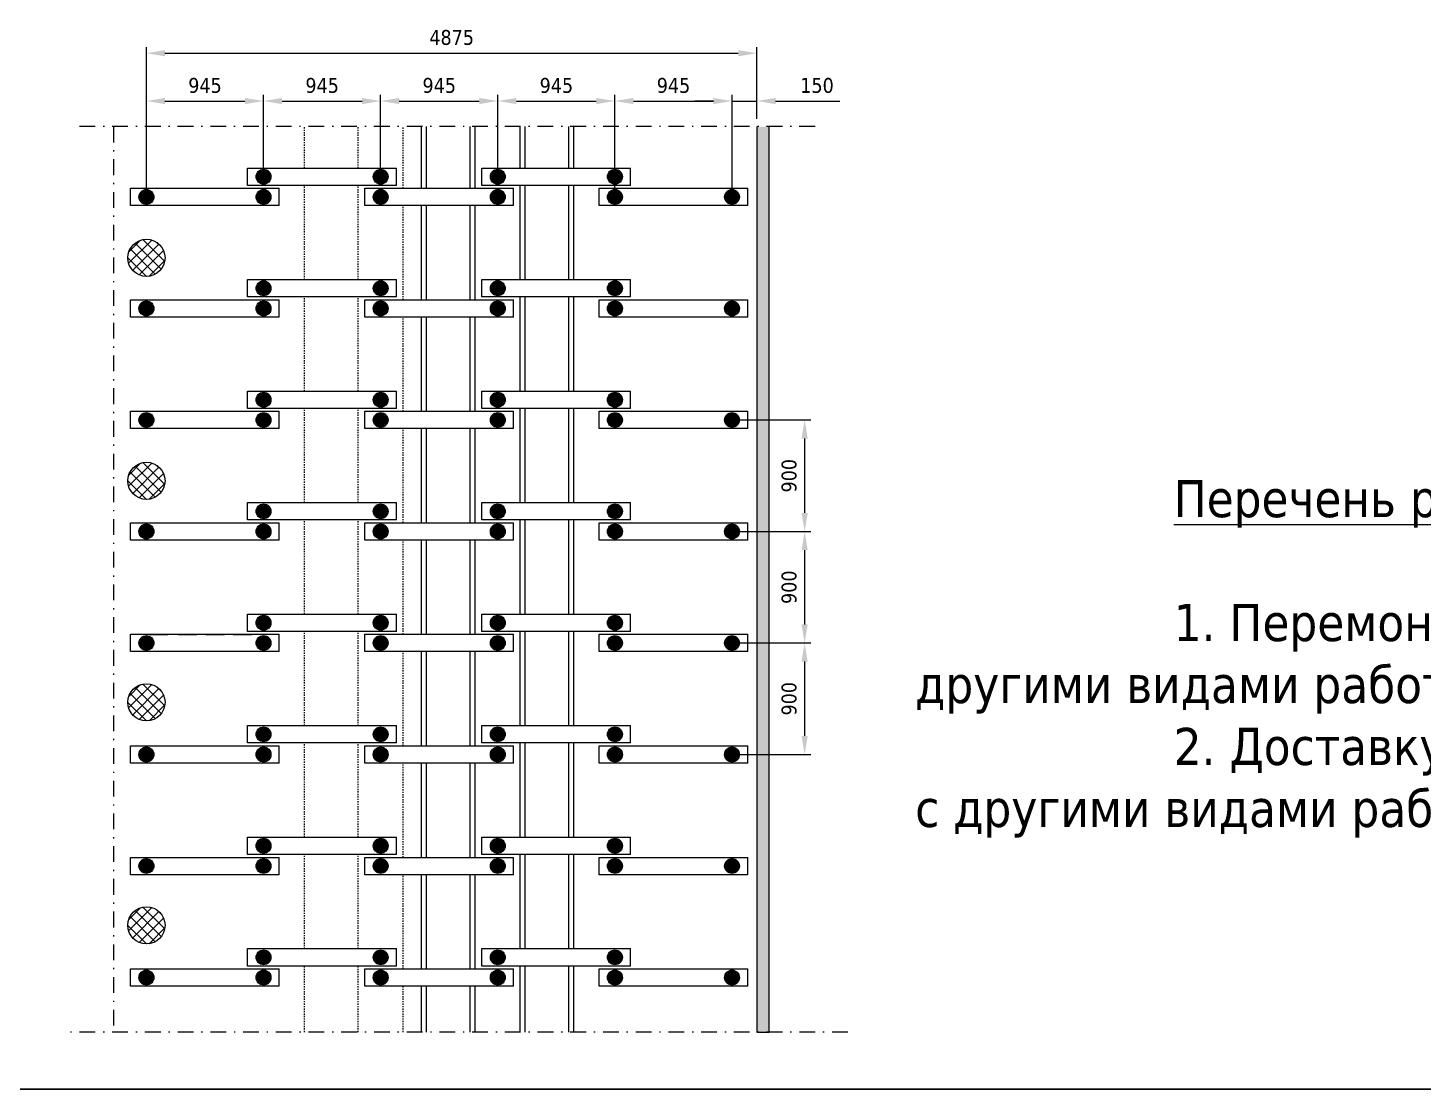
# Model space of a CAD drawing. Header units: millimetres. Extents: x 1757 to 4342, y -1901 to 53.
# Drawn here: x 3876.7 to 3989.2, y -684.8 to -599.2 of the extents above; entities that cross this region are included whole.
import ezdxf

# ---------------------------------------------------------------- set-up
doc = ezdxf.new("R2010")
doc.units = ezdxf.units.MM
doc.header["$LTSCALE"] = 0.1
doc.linetypes.add('DASHDOT', pattern=[25.4, 12.7, -6.35, 0, -6.35])
doc.linetypes.add('штрихпунктирная2', pattern=[12.7, 6.35, -3.175, 0, -3.175])
doc.styles.add('стиль', font='TAHOMA.TTF')
doc.dimstyles.new('Копия DIN', dxfattribs={"dimtxt": 2, "dimasz": 2.5, "dimexe": 0.5, "dimexo": 0.625, "dimtad": 0, "dimdec": 0, "dimlfac": 100, "dimzin": 4, "dimdsep": 46, "dimtxsty": 'стиль', "dimcen": 2.5, "dimclre": 256, "dimclrt": 256, "dimadec": 0, "dimazin": 2, "dimtfac": 1, "dimtdec": 0, "dimtmove": 0, "dimatfit": 3, "dimfxl": 1.25, "dimtvp": 1, "dimtolj": 1, "dimtzin": 0, "dimlwd": 0, "dimarcsym": 0})

# ---------------------------------------------------------------- blocks, each defined once
blk = doc.blocks.new('*D470')
at = {"linetype": 'ByBlock', "lineweight": -2}
for p, q in [((3886.22, -610.58), (3886.22, -604.59)), ((3895.67, -610.58), (3895.67, -604.59))]:
    blk.add_line(p, q, dxfattribs=at)
at = {"color": 0, "linetype": 'ByBlock', "lineweight": 0}
blk.add_line((3887.72, -605.09), (3894.17, -605.09), dxfattribs=at)
for points in [[(3887.72, -604.84), (3887.72, -605.34), (3886.22, -605.09)], [(3894.17, -604.84), (3894.17, -605.34), (3895.67, -605.09)]]:
    blk.add_solid(points, dxfattribs=at)
at = {"layer": 'Defpoints', "color": 0, "linetype": 'ByBlock', "lineweight": 0}
for p in [(3895.67, -605.09), (3886.22, -611.2), (3895.67, -611.2)]:
    blk.add_point(p, dxfattribs=at)
at = {"linetype": 'ByBlock', "lineweight": 0, "insert": (3890.95, -603.84), "char_height": 1.2, "attachment_point": 5, "style": 'стиль'}
blk.add_mtext('\\A1;945', dxfattribs=at)
blk = doc.blocks.new('*D471')
at = {"linetype": 'ByBlock', "lineweight": -2}
for p, q in [((3895.67, -610.58), (3895.67, -604.59)), ((3905.12, -610.58), (3905.12, -604.59))]:
    blk.add_line(p, q, dxfattribs=at)
at = {"color": 0, "linetype": 'ByBlock', "lineweight": 0}
blk.add_line((3897.17, -605.09), (3903.62, -605.09), dxfattribs=at)
for points in [[(3897.17, -604.84), (3897.17, -605.34), (3895.67, -605.09)], [(3903.62, -604.84), (3903.62, -605.34), (3905.12, -605.09)]]:
    blk.add_solid(points, dxfattribs=at)
at = {"layer": 'Defpoints', "color": 0, "linetype": 'ByBlock', "lineweight": 0}
for p in [(3905.12, -605.09), (3895.67, -611.2), (3905.12, -611.2)]:
    blk.add_point(p, dxfattribs=at)
at = {"linetype": 'ByBlock', "lineweight": 0, "insert": (3900.4, -603.84), "char_height": 1.2, "attachment_point": 5, "style": 'стиль'}
blk.add_mtext('\\A1;945', dxfattribs=at)
blk = doc.blocks.new('*D472')
at = {"linetype": 'ByBlock', "lineweight": -2}
for p, q in [((3905.12, -610.58), (3905.12, -604.59)), ((3914.57, -610.58), (3914.57, -604.59))]:
    blk.add_line(p, q, dxfattribs=at)
at = {"color": 0, "linetype": 'ByBlock', "lineweight": 0}
blk.add_line((3906.62, -605.09), (3913.07, -605.09), dxfattribs=at)
for points in [[(3906.62, -604.84), (3906.62, -605.34), (3905.12, -605.09)], [(3913.07, -604.84), (3913.07, -605.34), (3914.57, -605.09)]]:
    blk.add_solid(points, dxfattribs=at)
at = {"layer": 'Defpoints', "color": 0, "linetype": 'ByBlock', "lineweight": 0}
for p in [(3914.57, -605.09), (3905.12, -611.2), (3914.57, -611.2)]:
    blk.add_point(p, dxfattribs=at)
at = {"linetype": 'ByBlock', "lineweight": 0, "insert": (3909.85, -603.84), "char_height": 1.2, "attachment_point": 5, "style": 'стиль'}
blk.add_mtext('\\A1;945', dxfattribs=at)
blk = doc.blocks.new('*D473')
at = {"linetype": 'ByBlock', "lineweight": -2}
for p, q in [((3914.57, -610.58), (3914.57, -604.59)), ((3924.02, -610.58), (3924.02, -604.59))]:
    blk.add_line(p, q, dxfattribs=at)
at = {"color": 0, "linetype": 'ByBlock', "lineweight": 0}
blk.add_line((3916.07, -605.09), (3922.52, -605.09), dxfattribs=at)
for points in [[(3916.07, -604.84), (3916.07, -605.34), (3914.57, -605.09)], [(3922.52, -604.84), (3922.52, -605.34), (3924.02, -605.09)]]:
    blk.add_solid(points, dxfattribs=at)
at = {"layer": 'Defpoints', "color": 0, "linetype": 'ByBlock', "lineweight": 0}
for p in [(3924.02, -605.09), (3914.57, -611.2), (3924.02, -611.2)]:
    blk.add_point(p, dxfattribs=at)
at = {"linetype": 'ByBlock', "lineweight": 0, "insert": (3919.3, -603.84), "char_height": 1.2, "attachment_point": 5, "style": 'стиль'}
blk.add_mtext('\\A1;945', dxfattribs=at)
blk = doc.blocks.new('*D475')
at = {"linetype": 'ByBlock', "lineweight": -2}
for p, q in [((3886.22, -612.21), (3886.22, -600.73)), ((3935.48, -606.53), (3935.48, -600.73))]:
    blk.add_line(p, q, dxfattribs=at)
at = {"color": 0, "linetype": 'ByBlock', "lineweight": 0}
blk.add_line((3887.72, -601.23), (3933.98, -601.23), dxfattribs=at)
for points in [[(3887.72, -600.98), (3887.72, -601.48), (3886.22, -601.23)], [(3933.98, -600.98), (3933.98, -601.48), (3935.48, -601.23)]]:
    blk.add_solid(points, dxfattribs=at)
at = {"layer": 'Defpoints', "color": 0, "linetype": 'ByBlock', "lineweight": 0}
for p in [(3935.48, -601.23), (3935.48, -607.15), (3886.22, -612.83)]:
    blk.add_point(p, dxfattribs=at)
at = {"linetype": 'ByBlock', "lineweight": 0, "insert": (3910.85, -599.97), "char_height": 1.2, "attachment_point": 5, "style": 'стиль'}
blk.add_mtext('\\A1;4875', dxfattribs=at)
blk = doc.blocks.new('*D476')
at = {"linetype": 'ByBlock', "lineweight": -2}
for p, q in [((3934.1, -630.83), (3939.83, -630.83)), ((3934.1, -639.83), (3939.83, -639.83))]:
    blk.add_line(p, q, dxfattribs=at)
at = {"color": 0, "linetype": 'ByBlock', "lineweight": 0}
blk.add_line((3939.33, -632.33), (3939.33, -638.33), dxfattribs=at)
for points in [[(3939.08, -632.33), (3939.58, -632.33), (3939.33, -630.83)], [(3939.08, -638.33), (3939.58, -638.33), (3939.33, -639.83)]]:
    blk.add_solid(points, dxfattribs=at)
at = {"layer": 'Defpoints', "color": 0, "linetype": 'ByBlock', "lineweight": 0}
for p in [(3933.47, -630.83), (3933.47, -639.83), (3939.33, -639.83)]:
    blk.add_point(p, dxfattribs=at)
at = {"linetype": 'ByBlock', "lineweight": 0, "insert": (3938.08, -635.33), "char_height": 1.2, "attachment_point": 5, "rotation": 90, "style": 'стиль'}
blk.add_mtext('\\A1;900', dxfattribs=at)
blk = doc.blocks.new('*D477')
at = {"linetype": 'ByBlock', "lineweight": -2}
for p, q in [((3934.1, -639.83), (3939.83, -639.83)), ((3934.1, -648.83), (3939.83, -648.83))]:
    blk.add_line(p, q, dxfattribs=at)
at = {"color": 0, "linetype": 'ByBlock', "lineweight": 0}
blk.add_line((3939.33, -641.33), (3939.33, -647.33), dxfattribs=at)
for points in [[(3939.08, -641.33), (3939.58, -641.33), (3939.33, -639.83)], [(3939.08, -647.33), (3939.58, -647.33), (3939.33, -648.83)]]:
    blk.add_solid(points, dxfattribs=at)
at = {"layer": 'Defpoints', "color": 0, "linetype": 'ByBlock', "lineweight": 0}
for p in [(3933.47, -639.83), (3933.47, -648.83), (3939.33, -648.83)]:
    blk.add_point(p, dxfattribs=at)
at = {"linetype": 'ByBlock', "lineweight": 0, "insert": (3938.08, -644.33), "char_height": 1.2, "attachment_point": 5, "rotation": 90, "style": 'стиль'}
blk.add_mtext('\\A1;900', dxfattribs=at)
blk = doc.blocks.new('*D478')
at = {"linetype": 'ByBlock', "lineweight": -2}
for p, q in [((3934.1, -648.83), (3939.83, -648.83)), ((3934.1, -657.83), (3939.83, -657.83))]:
    blk.add_line(p, q, dxfattribs=at)
at = {"color": 0, "linetype": 'ByBlock', "lineweight": 0}
blk.add_line((3939.33, -650.33), (3939.33, -656.33), dxfattribs=at)
for points in [[(3939.08, -650.33), (3939.58, -650.33), (3939.33, -648.83)], [(3939.08, -656.33), (3939.58, -656.33), (3939.33, -657.83)]]:
    blk.add_solid(points, dxfattribs=at)
at = {"layer": 'Defpoints', "color": 0, "linetype": 'ByBlock', "lineweight": 0}
for p in [(3933.47, -648.83), (3933.47, -657.83), (3939.33, -657.83)]:
    blk.add_point(p, dxfattribs=at)
at = {"linetype": 'ByBlock', "lineweight": 0, "insert": (3938.08, -653.33), "char_height": 1.2, "attachment_point": 5, "rotation": 90, "style": 'стиль'}
blk.add_mtext('\\A1;900', dxfattribs=at)
blk = doc.blocks.new('*D474')
at = {"color": 0, "linetype": 'ByBlock', "lineweight": 0}
for p, q in [((3931.97, -605.09), (3930.47, -605.09)), ((3933.47, -605.09), (3935.48, -605.09)), ((3936.98, -605.09), (3942.18, -605.09))]:
    blk.add_line(p, q, dxfattribs=at)
at = {"linetype": 'ByBlock', "lineweight": -2}
for p, q in [((3933.47, -612.21), (3933.47, -604.59)), ((3935.48, -606.53), (3935.48, -604.59))]:
    blk.add_line(p, q, dxfattribs=at)
at = {"color": 0, "linetype": 'ByBlock', "lineweight": 0}
for points in [[(3931.97, -604.84), (3931.97, -605.34), (3933.47, -605.09)], [(3936.98, -604.84), (3936.98, -605.34), (3935.48, -605.09)]]:
    blk.add_solid(points, dxfattribs=at)
at = {"layer": 'Defpoints', "color": 0, "linetype": 'ByBlock', "lineweight": 0}
for p in [(3935.48, -605.09), (3935.48, -607.15), (3933.47, -612.83)]:
    blk.add_point(p, dxfattribs=at)
at = {"linetype": 'ByBlock', "lineweight": 0, "insert": (3940.33, -603.84), "char_height": 1.2, "attachment_point": 5, "style": 'стиль'}
blk.add_mtext('\\A1;150', dxfattribs=at)
blk = doc.blocks.new('*D479')
at = {"linetype": 'ByBlock', "lineweight": -2}
for p, q in [((3924.02, -612.21), (3924.02, -604.59)), ((3933.47, -612.21), (3933.47, -604.59))]:
    blk.add_line(p, q, dxfattribs=at)
at = {"color": 0, "linetype": 'ByBlock', "lineweight": 0}
blk.add_line((3925.52, -605.09), (3931.97, -605.09), dxfattribs=at)
for points in [[(3925.52, -604.84), (3925.52, -605.34), (3924.02, -605.09)], [(3931.97, -604.84), (3931.97, -605.34), (3933.47, -605.09)]]:
    blk.add_solid(points, dxfattribs=at)
at = {"layer": 'Defpoints', "color": 0, "linetype": 'ByBlock', "lineweight": 0}
for p in [(3933.47, -605.09), (3924.02, -612.83), (3933.47, -612.83)]:
    blk.add_point(p, dxfattribs=at)
at = {"linetype": 'ByBlock', "lineweight": 0, "insert": (3928.75, -603.84), "char_height": 1.2, "attachment_point": 5, "style": 'стиль'}
blk.add_mtext('\\A1;945', dxfattribs=at)

msp = doc.modelspace()

# ---------------------------------------------------------------- hatches: boundary and pattern name
at = {"linetype": 'ByBlock', "lineweight": 0}
msp.add_hatch(color=8, dxfattribs=at).paths.add_polyline_path([(3935.477, -607.154), (3935.477, -680.231), (3936.477, -680.231), (3936.477, -607.154)])
at = {"lineweight": 15}
h = msp.add_hatch(color=9, dxfattribs=at)
edge = h.paths.add_edge_path()
edge.add_arc((3895.673, -611.201), 0.6, 0, 360)
h = msp.add_hatch(color=9, dxfattribs=at)
edge = h.paths.add_edge_path()
edge.add_arc((3895.673, -611.201), 0.6, 0, 360)
h = msp.add_hatch(color=9, dxfattribs=at)
edge = h.paths.add_edge_path()
edge.add_arc((3905.123, -611.201), 0.6, 0, 360)
h = msp.add_hatch(color=9, dxfattribs=at)
edge = h.paths.add_edge_path()
edge.add_arc((3914.573, -611.201), 0.6, 0, 360)
h = msp.add_hatch(color=9, dxfattribs=at)
edge = h.paths.add_edge_path()
edge.add_arc((3914.573, -611.201), 0.6, 0, 360)
h = msp.add_hatch(color=9, dxfattribs=at)
edge = h.paths.add_edge_path()
edge.add_arc((3924.023, -611.201), 0.6, 0, 360)
h = msp.add_hatch(color=9, dxfattribs=at)
edge = h.paths.add_edge_path()
edge.add_arc((3886.223, -612.831), 0.6, 0, 360)
h = msp.add_hatch(color=9, dxfattribs=at)
edge = h.paths.add_edge_path()
edge.add_arc((3895.673, -612.831), 0.6, 0, 360)
h = msp.add_hatch(color=9, dxfattribs=at)
edge = h.paths.add_edge_path()
edge.add_arc((3905.123, -612.831), 0.6, 0, 360)
h = msp.add_hatch(color=9, dxfattribs=at)
edge = h.paths.add_edge_path()
edge.add_arc((3914.573, -612.831), 0.6, 0, 360)
h = msp.add_hatch(color=9, dxfattribs=at)
edge = h.paths.add_edge_path()
edge.add_arc((3924.023, -612.831), 0.6, 0, 360)
h = msp.add_hatch(color=9, dxfattribs=at)
edge = h.paths.add_edge_path()
edge.add_arc((3933.473, -612.831), 0.6, 0, 360)
at = {"lineweight": 0}
h = msp.add_hatch(dxfattribs=at)
h.set_pattern_fill('NET', scale=0.2, angle=45, style=0)
h.set_pattern_definition([(45, (406.46886, 293.94704), (-0.44901281, 0.44901281), []), (135, (406.46886, 293.94704), (-0.44901281, -0.44901281), [])])
edge = h.paths.add_edge_path()
edge.add_arc((3886.223, -617.744), 1.5, 0, 360)
at = {"lineweight": 15}
h = msp.add_hatch(color=9, dxfattribs=at)
edge = h.paths.add_edge_path()
edge.add_arc((3895.673, -620.201), 0.6, 0, 360)
h = msp.add_hatch(color=9, dxfattribs=at)
edge = h.paths.add_edge_path()
edge.add_arc((3895.673, -620.201), 0.6, 0, 360)
h = msp.add_hatch(color=9, dxfattribs=at)
edge = h.paths.add_edge_path()
edge.add_arc((3905.123, -620.201), 0.6, 0, 360)
h = msp.add_hatch(color=9, dxfattribs=at)
edge = h.paths.add_edge_path()
edge.add_arc((3914.573, -620.201), 0.6, 0, 360)
h = msp.add_hatch(color=9, dxfattribs=at)
edge = h.paths.add_edge_path()
edge.add_arc((3914.573, -620.201), 0.6, 0, 360)
h = msp.add_hatch(color=9, dxfattribs=at)
edge = h.paths.add_edge_path()
edge.add_arc((3924.023, -620.201), 0.6, 0, 360)
h = msp.add_hatch(color=9, dxfattribs=at)
edge = h.paths.add_edge_path()
edge.add_arc((3886.223, -621.831), 0.6, 0, 360)
h = msp.add_hatch(color=9, dxfattribs=at)
edge = h.paths.add_edge_path()
edge.add_arc((3895.673, -621.831), 0.6, 0, 360)
h = msp.add_hatch(color=9, dxfattribs=at)
edge = h.paths.add_edge_path()
edge.add_arc((3905.123, -621.831), 0.6, 0, 360)
h = msp.add_hatch(color=9, dxfattribs=at)
edge = h.paths.add_edge_path()
edge.add_arc((3914.573, -621.831), 0.6, 0, 360)
h = msp.add_hatch(color=9, dxfattribs=at)
edge = h.paths.add_edge_path()
edge.add_arc((3924.023, -621.831), 0.6, 0, 360)
h = msp.add_hatch(color=9, dxfattribs=at)
edge = h.paths.add_edge_path()
edge.add_arc((3933.473, -621.831), 0.6, 0, 360)
h = msp.add_hatch(color=9, dxfattribs=at)
edge = h.paths.add_edge_path()
edge.add_arc((3895.673, -629.201), 0.6, 0, 360)
h = msp.add_hatch(color=9, dxfattribs=at)
edge = h.paths.add_edge_path()
edge.add_arc((3895.673, -629.201), 0.6, 0, 360)
h = msp.add_hatch(color=9, dxfattribs=at)
edge = h.paths.add_edge_path()
edge.add_arc((3905.123, -629.201), 0.6, 0, 360)
h = msp.add_hatch(color=9, dxfattribs=at)
edge = h.paths.add_edge_path()
edge.add_arc((3914.573, -629.201), 0.6, 0, 360)
h = msp.add_hatch(color=9, dxfattribs=at)
edge = h.paths.add_edge_path()
edge.add_arc((3914.573, -629.201), 0.6, 0, 360)
h = msp.add_hatch(color=9, dxfattribs=at)
edge = h.paths.add_edge_path()
edge.add_arc((3924.023, -629.201), 0.6, 0, 360)
h = msp.add_hatch(color=9, dxfattribs=at)
edge = h.paths.add_edge_path()
edge.add_arc((3886.223, -630.831), 0.6, 0, 360)
h = msp.add_hatch(color=9, dxfattribs=at)
edge = h.paths.add_edge_path()
edge.add_arc((3895.673, -630.831), 0.6, 0, 360)
h = msp.add_hatch(color=9, dxfattribs=at)
edge = h.paths.add_edge_path()
edge.add_arc((3905.123, -630.831), 0.6, 0, 360)
h = msp.add_hatch(color=9, dxfattribs=at)
edge = h.paths.add_edge_path()
edge.add_arc((3914.573, -630.831), 0.6, 0, 360)
h = msp.add_hatch(color=9, dxfattribs=at)
edge = h.paths.add_edge_path()
edge.add_arc((3924.023, -630.831), 0.6, 0, 360)
h = msp.add_hatch(color=9, dxfattribs=at)
edge = h.paths.add_edge_path()
edge.add_arc((3933.473, -630.831), 0.6, 0, 360)
at = {"lineweight": 0}
h = msp.add_hatch(dxfattribs=at)
h.set_pattern_fill('NET', scale=0.2, angle=45, style=0)
h.set_pattern_definition([(45, (406.46886, 275.94704), (-0.44901281, 0.44901281), []), (135, (406.46886, 275.94704), (-0.44901281, -0.44901281), [])])
edge = h.paths.add_edge_path()
edge.add_arc((3886.223, -635.744), 1.5, 0, 360)
at = {"lineweight": 15}
h = msp.add_hatch(color=9, dxfattribs=at)
edge = h.paths.add_edge_path()
edge.add_arc((3895.673, -638.201), 0.6, 0, 360)
h = msp.add_hatch(color=9, dxfattribs=at)
edge = h.paths.add_edge_path()
edge.add_arc((3895.673, -638.201), 0.6, 0, 360)
h = msp.add_hatch(color=9, dxfattribs=at)
edge = h.paths.add_edge_path()
edge.add_arc((3905.123, -638.201), 0.6, 0, 360)
h = msp.add_hatch(color=9, dxfattribs=at)
edge = h.paths.add_edge_path()
edge.add_arc((3914.573, -638.201), 0.6, 0, 360)
h = msp.add_hatch(color=9, dxfattribs=at)
edge = h.paths.add_edge_path()
edge.add_arc((3914.573, -638.201), 0.6, 0, 360)
h = msp.add_hatch(color=9, dxfattribs=at)
edge = h.paths.add_edge_path()
edge.add_arc((3924.023, -638.201), 0.6, 0, 360)
h = msp.add_hatch(color=9, dxfattribs=at)
edge = h.paths.add_edge_path()
edge.add_arc((3886.223, -639.831), 0.6, 0, 360)
h = msp.add_hatch(color=9, dxfattribs=at)
edge = h.paths.add_edge_path()
edge.add_arc((3895.673, -639.831), 0.6, 0, 360)
h = msp.add_hatch(color=9, dxfattribs=at)
edge = h.paths.add_edge_path()
edge.add_arc((3905.123, -639.831), 0.6, 0, 360)
h = msp.add_hatch(color=9, dxfattribs=at)
edge = h.paths.add_edge_path()
edge.add_arc((3914.573, -639.831), 0.6, 0, 360)
h = msp.add_hatch(color=9, dxfattribs=at)
edge = h.paths.add_edge_path()
edge.add_arc((3924.023, -639.831), 0.6, 0, 360)
h = msp.add_hatch(color=9, dxfattribs=at)
edge = h.paths.add_edge_path()
edge.add_arc((3933.473, -639.831), 0.6, 0, 360)
h = msp.add_hatch(color=9, dxfattribs=at)
edge = h.paths.add_edge_path()
edge.add_arc((3895.673, -647.201), 0.6, 0, 360)
h = msp.add_hatch(color=9, dxfattribs=at)
edge = h.paths.add_edge_path()
edge.add_arc((3895.673, -647.201), 0.6, 0, 360)
h = msp.add_hatch(color=9, dxfattribs=at)
edge = h.paths.add_edge_path()
edge.add_arc((3905.123, -647.201), 0.6, 0, 360)
h = msp.add_hatch(color=9, dxfattribs=at)
edge = h.paths.add_edge_path()
edge.add_arc((3914.573, -647.201), 0.6, 0, 360)
h = msp.add_hatch(color=9, dxfattribs=at)
edge = h.paths.add_edge_path()
edge.add_arc((3914.573, -647.201), 0.6, 0, 360)
h = msp.add_hatch(color=9, dxfattribs=at)
edge = h.paths.add_edge_path()
edge.add_arc((3924.023, -647.201), 0.6, 0, 360)
h = msp.add_hatch(color=9, dxfattribs=at)
edge = h.paths.add_edge_path()
edge.add_arc((3886.223, -648.831), 0.6, 0, 360)
h = msp.add_hatch(color=9, dxfattribs=at)
edge = h.paths.add_edge_path()
edge.add_arc((3895.673, -648.831), 0.6, 0, 360)
h = msp.add_hatch(color=9, dxfattribs=at)
edge = h.paths.add_edge_path()
edge.add_arc((3905.123, -648.831), 0.6, 0, 360)
h = msp.add_hatch(color=9, dxfattribs=at)
edge = h.paths.add_edge_path()
edge.add_arc((3914.573, -648.831), 0.6, 0, 360)
h = msp.add_hatch(color=9, dxfattribs=at)
edge = h.paths.add_edge_path()
edge.add_arc((3924.023, -648.831), 0.6, 0, 360)
h = msp.add_hatch(color=9, dxfattribs=at)
edge = h.paths.add_edge_path()
edge.add_arc((3933.473, -648.831), 0.6, 0, 360)
at = {"lineweight": 0}
h = msp.add_hatch(dxfattribs=at)
h.set_pattern_fill('NET', scale=0.2, angle=45, style=0)
h.set_pattern_definition([(45, (406.46886, 258.0729), (-0.44901281, 0.44901281), []), (135, (406.46886, 258.0729), (-0.44901281, -0.44901281), [])])
edge = h.paths.add_edge_path()
edge.add_arc((3886.223, -653.618), 1.5, 0, 360)
at = {"lineweight": 15}
h = msp.add_hatch(color=9, dxfattribs=at)
edge = h.paths.add_edge_path()
edge.add_arc((3895.673, -656.201), 0.6, 0, 360)
h = msp.add_hatch(color=9, dxfattribs=at)
edge = h.paths.add_edge_path()
edge.add_arc((3895.673, -656.201), 0.6, 0, 360)
h = msp.add_hatch(color=9, dxfattribs=at)
edge = h.paths.add_edge_path()
edge.add_arc((3905.123, -656.201), 0.6, 0, 360)
h = msp.add_hatch(color=9, dxfattribs=at)
edge = h.paths.add_edge_path()
edge.add_arc((3914.573, -656.201), 0.6, 0, 360)
h = msp.add_hatch(color=9, dxfattribs=at)
edge = h.paths.add_edge_path()
edge.add_arc((3914.573, -656.201), 0.6, 0, 360)
h = msp.add_hatch(color=9, dxfattribs=at)
edge = h.paths.add_edge_path()
edge.add_arc((3924.023, -656.201), 0.6, 0, 360)
h = msp.add_hatch(color=9, dxfattribs=at)
edge = h.paths.add_edge_path()
edge.add_arc((3886.223, -657.831), 0.6, 0, 360)
h = msp.add_hatch(color=9, dxfattribs=at)
edge = h.paths.add_edge_path()
edge.add_arc((3895.673, -657.831), 0.6, 0, 360)
h = msp.add_hatch(color=9, dxfattribs=at)
edge = h.paths.add_edge_path()
edge.add_arc((3905.123, -657.831), 0.6, 0, 360)
h = msp.add_hatch(color=9, dxfattribs=at)
edge = h.paths.add_edge_path()
edge.add_arc((3914.573, -657.831), 0.6, 0, 360)
h = msp.add_hatch(color=9, dxfattribs=at)
edge = h.paths.add_edge_path()
edge.add_arc((3924.023, -657.831), 0.6, 0, 360)
h = msp.add_hatch(color=9, dxfattribs=at)
edge = h.paths.add_edge_path()
edge.add_arc((3933.473, -657.831), 0.6, 0, 360)
h = msp.add_hatch(color=9, dxfattribs=at)
edge = h.paths.add_edge_path()
edge.add_arc((3895.673, -665.201), 0.6, 0, 360)
h = msp.add_hatch(color=9, dxfattribs=at)
edge = h.paths.add_edge_path()
edge.add_arc((3895.673, -665.201), 0.6, 0, 360)
h = msp.add_hatch(color=9, dxfattribs=at)
edge = h.paths.add_edge_path()
edge.add_arc((3905.123, -665.201), 0.6, 0, 360)
h = msp.add_hatch(color=9, dxfattribs=at)
edge = h.paths.add_edge_path()
edge.add_arc((3914.573, -665.201), 0.6, 0, 360)
h = msp.add_hatch(color=9, dxfattribs=at)
edge = h.paths.add_edge_path()
edge.add_arc((3914.573, -665.201), 0.6, 0, 360)
h = msp.add_hatch(color=9, dxfattribs=at)
edge = h.paths.add_edge_path()
edge.add_arc((3924.023, -665.201), 0.6, 0, 360)
h = msp.add_hatch(color=9, dxfattribs=at)
edge = h.paths.add_edge_path()
edge.add_arc((3886.223, -666.831), 0.6, 0, 360)
h = msp.add_hatch(color=9, dxfattribs=at)
edge = h.paths.add_edge_path()
edge.add_arc((3895.673, -666.831), 0.6, 0, 360)
h = msp.add_hatch(color=9, dxfattribs=at)
edge = h.paths.add_edge_path()
edge.add_arc((3905.123, -666.831), 0.6, 0, 360)
h = msp.add_hatch(color=9, dxfattribs=at)
edge = h.paths.add_edge_path()
edge.add_arc((3914.573, -666.831), 0.6, 0, 360)
h = msp.add_hatch(color=9, dxfattribs=at)
edge = h.paths.add_edge_path()
edge.add_arc((3924.023, -666.831), 0.6, 0, 360)
h = msp.add_hatch(color=9, dxfattribs=at)
edge = h.paths.add_edge_path()
edge.add_arc((3933.473, -666.831), 0.6, 0, 360)
at = {"lineweight": 0}
h = msp.add_hatch(dxfattribs=at)
h.set_pattern_fill('NET', scale=0.2, angle=45, style=0)
h.set_pattern_definition([(45, (406.46886, 240.0729), (-0.44901281, 0.44901281), []), (135, (406.46886, 240.0729), (-0.44901281, -0.44901281), [])])
edge = h.paths.add_edge_path()
edge.add_arc((3886.223, -671.618), 1.5, 0, 360)
at = {"lineweight": 15}
h = msp.add_hatch(color=9, dxfattribs=at)
edge = h.paths.add_edge_path()
edge.add_arc((3895.673, -674.201), 0.6, 0, 360)
h = msp.add_hatch(color=9, dxfattribs=at)
edge = h.paths.add_edge_path()
edge.add_arc((3895.673, -674.201), 0.6, 0, 360)
h = msp.add_hatch(color=9, dxfattribs=at)
edge = h.paths.add_edge_path()
edge.add_arc((3905.123, -674.201), 0.6, 0, 360)
h = msp.add_hatch(color=9, dxfattribs=at)
edge = h.paths.add_edge_path()
edge.add_arc((3914.573, -674.201), 0.6, 0, 360)
h = msp.add_hatch(color=9, dxfattribs=at)
edge = h.paths.add_edge_path()
edge.add_arc((3914.573, -674.201), 0.6, 0, 360)
h = msp.add_hatch(color=9, dxfattribs=at)
edge = h.paths.add_edge_path()
edge.add_arc((3924.023, -674.201), 0.6, 0, 360)
h = msp.add_hatch(color=9, dxfattribs=at)
edge = h.paths.add_edge_path()
edge.add_arc((3886.223, -675.831), 0.6, 0, 360)
h = msp.add_hatch(color=9, dxfattribs=at)
edge = h.paths.add_edge_path()
edge.add_arc((3895.673, -675.831), 0.6, 0, 360)
h = msp.add_hatch(color=9, dxfattribs=at)
edge = h.paths.add_edge_path()
edge.add_arc((3905.123, -675.831), 0.6, 0, 360)
h = msp.add_hatch(color=9, dxfattribs=at)
edge = h.paths.add_edge_path()
edge.add_arc((3914.573, -675.831), 0.6, 0, 360)
h = msp.add_hatch(color=9, dxfattribs=at)
edge = h.paths.add_edge_path()
edge.add_arc((3924.023, -675.831), 0.6, 0, 360)
h = msp.add_hatch(color=9, dxfattribs=at)
edge = h.paths.add_edge_path()
edge.add_arc((3933.473, -675.831), 0.6, 0, 360)

# ---------------------------------------------------------------- linework, layer by layer
at = {"color": 7, "linetype": 'DASHDOT'}
for p, q in [((3940.172, -607.154), (3880.5, -607.154)), ((3883.559, -607.154), (3883.559, -680.231)), ((3942.815, -680.231), (3879.826, -680.231))]:
    msp.add_line(p, q, dxfattribs=at)
at = {"color": 7, "linetype": 'штрихпунктирная2', "lineweight": 15, "ltscale": 0.15}
for p, q in [((3898.979, -610.501), (3898.979, -607.154)), ((3903.299, -610.501), (3903.299, -607.154)), ((3906.939, -612.131), (3906.939, -607.154)), ((3898.979, -619.501), (3898.979, -611.901)), ((3903.299, -619.501), (3903.299, -611.901)), ((3906.939, -621.131), (3906.939, -613.531)), ((3898.979, -628.501), (3898.979, -620.901)), ((3903.299, -628.501), (3903.299, -620.901)), ((3906.939, -630.131), (3906.939, -622.531)), ((3898.979, -637.501), (3898.979, -629.901)), ((3903.299, -637.501), (3903.299, -629.901)), ((3906.939, -639.131), (3906.939, -631.531)), ((3898.979, -646.501), (3898.979, -638.901)), ((3903.299, -646.501), (3903.299, -638.901)), ((3906.939, -648.131), (3906.939, -640.531)), ((3898.979, -655.501), (3898.979, -647.901)), ((3903.299, -655.501), (3903.299, -647.901)), ((3906.939, -657.131), (3906.939, -649.531)), ((3898.979, -664.501), (3898.979, -656.901)), ((3903.299, -664.501), (3903.299, -656.901)), ((3906.939, -666.131), (3906.939, -658.531)), ((3898.979, -673.501), (3898.979, -665.901)), ((3903.299, -673.501), (3903.299, -665.901)), ((3906.939, -675.131), (3906.939, -667.531)), ((3898.979, -680.231), (3898.979, -674.901)), ((3903.299, -680.231), (3903.299, -674.901)), ((3906.939, -680.231), (3906.939, -676.531))]:
    msp.add_line(p, q, dxfattribs=at)
at = {"color": 7, "lineweight": 15}
for p, q in [((3908.429, -612.131), (3908.429, -607.154)), ((3908.829, -612.131), (3908.829, -607.154)), ((3912.349, -612.131), (3912.349, -607.154)), ((3912.749, -612.131), (3912.749, -607.154)), ((3916.389, -610.501), (3916.389, -607.154)), ((3916.789, -610.501), (3916.789, -607.154)), ((3920.309, -610.501), (3920.309, -607.154)), ((3920.709, -610.501), (3920.709, -607.154)), ((3935.477, -607.154), (3935.477, -625.057)), ((3936.477, -624.057), (3936.477, -607.154)), ((3894.391, -610.501), (3906.391, -610.501)), ((3894.391, -611.901), (3894.391, -610.501)), ((3906.391, -611.901), (3906.391, -610.501)), ((3913.291, -610.501), (3925.291, -610.501)), ((3913.291, -611.901), (3913.291, -610.501)), ((3925.291, -611.901), (3925.291, -610.501)), ((3884.941, -612.131), (3896.941, -612.131)), ((3884.941, -613.531), (3884.941, -612.131)), ((3906.391, -611.901), (3894.391, -611.901)), ((3896.941, -613.531), (3896.941, -612.131)), ((3903.841, -612.131), (3915.841, -612.131)), ((3903.841, -613.531), (3903.841, -612.131)), ((3925.291, -611.901), (3913.291, -611.901)), ((3915.841, -613.531), (3915.841, -612.131)), ((3916.389, -619.501), (3916.389, -611.901)), ((3916.789, -619.501), (3916.789, -611.901)), ((3920.309, -619.501), (3920.309, -611.901)), ((3920.709, -619.501), (3920.709, -611.901)), ((3922.741, -612.131), (3934.741, -612.131)), ((3922.741, -613.531), (3922.741, -612.131)), ((3934.741, -613.531), (3934.741, -612.131)), ((3896.941, -613.531), (3884.941, -613.531)), ((3915.841, -613.531), (3903.841, -613.531)), ((3908.429, -621.131), (3908.429, -613.531)), ((3908.829, -621.131), (3908.829, -613.531)), ((3912.349, -621.131), (3912.349, -613.531)), ((3912.749, -621.131), (3912.749, -613.531)), ((3934.741, -613.531), (3922.741, -613.531)), ((3894.391, -619.501), (3906.391, -619.501)), ((3894.391, -620.901), (3894.391, -619.501)), ((3906.391, -620.901), (3906.391, -619.501)), ((3913.291, -619.501), (3925.291, -619.501)), ((3913.291, -620.901), (3913.291, -619.501)), ((3925.291, -620.901), (3925.291, -619.501)), ((3884.941, -621.131), (3896.941, -621.131)), ((3884.941, -622.531), (3884.941, -621.131)), ((3906.391, -620.901), (3894.391, -620.901)), ((3896.941, -622.531), (3896.941, -621.131)), ((3903.841, -621.131), (3915.841, -621.131)), ((3903.841, -622.531), (3903.841, -621.131)), ((3925.291, -620.901), (3913.291, -620.901)), ((3915.841, -622.531), (3915.841, -621.131)), ((3916.389, -628.501), (3916.389, -620.901)), ((3916.789, -628.501), (3916.789, -620.901)), ((3920.309, -628.501), (3920.309, -620.901)), ((3920.709, -628.501), (3920.709, -620.901)), ((3922.741, -621.131), (3934.741, -621.131)), ((3922.741, -622.531), (3922.741, -621.131)), ((3934.741, -622.531), (3934.741, -621.131)), ((3896.941, -622.531), (3884.941, -622.531)), ((3915.841, -622.531), (3903.841, -622.531)), ((3908.429, -630.131), (3908.429, -622.531)), ((3908.829, -630.131), (3908.829, -622.531)), ((3912.349, -630.131), (3912.349, -622.531)), ((3912.749, -630.131), (3912.749, -622.531)), ((3934.741, -622.531), (3922.741, -622.531)), ((3894.391, -628.501), (3906.391, -628.501)), ((3894.391, -629.901), (3894.391, -628.501)), ((3906.391, -629.901), (3906.391, -628.501)), ((3913.291, -628.501), (3925.291, -628.501)), ((3913.291, -629.901), (3913.291, -628.501)), ((3925.291, -629.901), (3925.291, -628.501)), ((3884.941, -630.131), (3896.941, -630.131)), ((3884.941, -631.531), (3884.941, -630.131)), ((3906.391, -629.901), (3894.391, -629.901)), ((3896.941, -631.531), (3896.941, -630.131)), ((3903.841, -630.131), (3915.841, -630.131)), ((3903.841, -631.531), (3903.841, -630.131)), ((3925.291, -629.901), (3913.291, -629.901)), ((3915.841, -631.531), (3915.841, -630.131)), ((3916.389, -637.501), (3916.389, -629.901)), ((3916.789, -637.501), (3916.789, -629.901)), ((3920.309, -637.501), (3920.309, -629.901)), ((3920.709, -637.501), (3920.709, -629.901)), ((3922.741, -630.131), (3934.741, -630.131)), ((3922.741, -631.531), (3922.741, -630.131)), ((3934.741, -631.531), (3934.741, -630.131)), ((3896.941, -631.531), (3884.941, -631.531)), ((3915.841, -631.531), (3903.841, -631.531)), ((3908.429, -639.131), (3908.429, -631.531)), ((3908.829, -639.131), (3908.829, -631.531)), ((3912.349, -639.131), (3912.349, -631.531)), ((3912.749, -639.131), (3912.749, -631.531)), ((3934.741, -631.531), (3922.741, -631.531)), ((3894.391, -637.501), (3906.391, -637.501)), ((3894.391, -638.901), (3894.391, -637.501)), ((3906.391, -638.901), (3906.391, -637.501)), ((3913.291, -637.501), (3925.291, -637.501)), ((3913.291, -638.901), (3913.291, -637.501)), ((3925.291, -638.901), (3925.291, -637.501)), ((3884.941, -639.131), (3896.941, -639.131)), ((3884.941, -640.531), (3884.941, -639.131)), ((3906.391, -638.901), (3894.391, -638.901)), ((3896.941, -640.531), (3896.941, -639.131)), ((3903.841, -639.131), (3915.841, -639.131)), ((3903.841, -640.531), (3903.841, -639.131)), ((3925.291, -638.901), (3913.291, -638.901)), ((3915.841, -640.531), (3915.841, -639.131)), ((3916.389, -646.501), (3916.389, -638.901)), ((3916.789, -646.501), (3916.789, -638.901)), ((3920.309, -646.501), (3920.309, -638.901)), ((3920.709, -646.501), (3920.709, -638.901)), ((3922.741, -639.131), (3934.741, -639.131)), ((3922.741, -640.531), (3922.741, -639.131)), ((3934.741, -640.531), (3934.741, -639.131)), ((3896.941, -640.531), (3884.941, -640.531)), ((3915.841, -640.531), (3903.841, -640.531)), ((3908.429, -648.131), (3908.429, -640.531)), ((3908.829, -648.131), (3908.829, -640.531)), ((3912.349, -648.131), (3912.349, -640.531)), ((3912.749, -648.131), (3912.749, -640.531)), ((3934.741, -640.531), (3922.741, -640.531)), ((3894.391, -646.501), (3906.391, -646.501)), ((3894.391, -647.901), (3894.391, -646.501)), ((3906.391, -647.901), (3906.391, -646.501)), ((3913.291, -646.501), (3925.291, -646.501)), ((3913.291, -647.901), (3913.291, -646.501)), ((3925.291, -647.901), (3925.291, -646.501)), ((3884.941, -648.131), (3896.941, -648.131)), ((3884.941, -649.531), (3884.941, -648.131)), ((3886.46, -648.136), (3887.96, -648.136)), ((3888.778, -648.136), (3890.278, -648.136)), ((3891.016, -648.136), (3892.516, -648.136)), ((3893.218, -648.136), (3894.718, -648.136)), ((3906.391, -647.901), (3894.391, -647.901)), ((3896.941, -649.531), (3896.941, -648.131)), ((3903.841, -648.131), (3915.841, -648.131)), ((3903.841, -649.531), (3903.841, -648.131)), ((3925.291, -647.901), (3913.291, -647.901)), ((3915.841, -649.531), (3915.841, -648.131)), ((3916.389, -655.501), (3916.389, -647.901)), ((3916.789, -655.501), (3916.789, -647.901)), ((3920.309, -655.501), (3920.309, -647.901)), ((3920.709, -655.501), (3920.709, -647.901)), ((3922.741, -648.131), (3934.741, -648.131)), ((3922.741, -649.531), (3922.741, -648.131)), ((3934.741, -649.531), (3934.741, -648.131)), ((3896.941, -649.531), (3884.941, -649.531)), ((3915.841, -649.531), (3903.841, -649.531)), ((3908.429, -657.131), (3908.429, -649.531)), ((3908.829, -657.131), (3908.829, -649.531)), ((3912.349, -657.131), (3912.349, -649.531)), ((3912.749, -657.131), (3912.749, -649.531)), ((3934.741, -649.531), (3922.741, -649.531)), ((3894.391, -655.501), (3906.391, -655.501)), ((3894.391, -656.901), (3894.391, -655.501)), ((3906.391, -656.901), (3906.391, -655.501)), ((3913.291, -655.501), (3925.291, -655.501)), ((3913.291, -656.901), (3913.291, -655.501)), ((3925.291, -656.901), (3925.291, -655.501)), ((3884.941, -657.131), (3896.941, -657.131)), ((3884.941, -658.531), (3884.941, -657.131)), ((3906.391, -656.901), (3894.391, -656.901)), ((3896.941, -658.531), (3896.941, -657.131)), ((3903.841, -657.131), (3915.841, -657.131)), ((3903.841, -658.531), (3903.841, -657.131)), ((3925.291, -656.901), (3913.291, -656.901)), ((3915.841, -658.531), (3915.841, -657.131)), ((3916.389, -664.501), (3916.389, -656.901)), ((3916.789, -664.501), (3916.789, -656.901)), ((3920.309, -664.501), (3920.309, -656.901)), ((3920.709, -664.501), (3920.709, -656.901)), ((3922.741, -657.131), (3934.741, -657.131)), ((3922.741, -658.531), (3922.741, -657.131)), ((3934.741, -658.531), (3934.741, -657.131)), ((3896.941, -658.531), (3884.941, -658.531)), ((3915.841, -658.531), (3903.841, -658.531)), ((3908.429, -666.131), (3908.429, -658.531)), ((3908.829, -666.131), (3908.829, -658.531)), ((3912.349, -666.131), (3912.349, -658.531)), ((3912.749, -666.131), (3912.749, -658.531)), ((3934.741, -658.531), (3922.741, -658.531)), ((3894.391, -664.501), (3906.391, -664.501)), ((3894.391, -665.901), (3894.391, -664.501)), ((3906.391, -665.901), (3906.391, -664.501)), ((3913.291, -664.501), (3925.291, -664.501)), ((3913.291, -665.901), (3913.291, -664.501)), ((3925.291, -665.901), (3925.291, -664.501)), ((3884.941, -666.131), (3896.941, -666.131)), ((3884.941, -667.531), (3884.941, -666.131)), ((3906.391, -665.901), (3894.391, -665.901)), ((3896.941, -667.531), (3896.941, -666.131)), ((3903.841, -666.131), (3915.841, -666.131)), ((3903.841, -667.531), (3903.841, -666.131)), ((3925.291, -665.901), (3913.291, -665.901)), ((3915.841, -667.531), (3915.841, -666.131)), ((3916.389, -673.501), (3916.389, -665.901)), ((3916.789, -673.501), (3916.789, -665.901)), ((3920.309, -673.501), (3920.309, -665.901)), ((3920.709, -673.501), (3920.709, -665.901)), ((3922.741, -666.131), (3934.741, -666.131)), ((3922.741, -667.531), (3922.741, -666.131)), ((3934.741, -667.531), (3934.741, -666.131)), ((3896.941, -667.531), (3884.941, -667.531)), ((3915.841, -667.531), (3903.841, -667.531)), ((3908.429, -675.131), (3908.429, -667.531)), ((3908.829, -675.131), (3908.829, -667.531)), ((3912.349, -675.131), (3912.349, -667.531)), ((3912.749, -675.131), (3912.749, -667.531)), ((3934.741, -667.531), (3922.741, -667.531)), ((3894.391, -673.501), (3906.391, -673.501)), ((3894.391, -674.901), (3894.391, -673.501)), ((3906.391, -674.901), (3906.391, -673.501)), ((3913.291, -673.501), (3925.291, -673.501)), ((3913.291, -674.901), (3913.291, -673.501)), ((3925.291, -674.901), (3925.291, -673.501)), ((3884.941, -675.131), (3896.941, -675.131)), ((3884.941, -676.531), (3884.941, -675.131)), ((3906.391, -674.901), (3894.391, -674.901)), ((3896.941, -676.531), (3896.941, -675.131)), ((3903.841, -675.131), (3915.841, -675.131)), ((3903.841, -676.531), (3903.841, -675.131)), ((3925.291, -674.901), (3913.291, -674.901)), ((3915.841, -676.531), (3915.841, -675.131)), ((3916.389, -680.231), (3916.389, -674.901)), ((3916.789, -680.231), (3916.789, -674.901)), ((3920.309, -680.231), (3920.309, -674.901)), ((3920.709, -680.231), (3920.709, -674.901)), ((3922.741, -675.131), (3934.741, -675.131)), ((3922.741, -676.531), (3922.741, -675.131)), ((3934.741, -676.531), (3934.741, -675.131)), ((3896.941, -676.531), (3884.941, -676.531)), ((3915.841, -676.531), (3903.841, -676.531)), ((3908.429, -680.231), (3908.429, -676.531)), ((3908.829, -680.231), (3908.829, -676.531)), ((3912.349, -680.231), (3912.349, -676.531)), ((3912.749, -680.231), (3912.749, -676.531)), ((3934.741, -676.531), (3922.741, -676.531))]:
    msp.add_line(p, q, dxfattribs=at)
at = {"color": 7, "linetype": 'ByBlock', "lineweight": 0}
for p, q in [((3935.477, -607.154), (3935.477, -625.057)), ((3936.477, -624.057), (3936.477, -607.154)), ((3936.477, -680.231), (3936.477, -624.057)), ((3935.477, -625.057), (3935.477, -680.231)), ((3935.477, -680.231), (3936.477, -680.231))]:
    msp.add_line(p, q, dxfattribs=at)
at = {"color": 7, "linetype": 'ByBlock', "lineweight": 30}
msp.add_line((3719.16, -684.836), (4009.635, -684.836), dxfattribs=at)
at = {"color": 7, "lineweight": 15}
msp.add_lwpolyline([(3935.477, -607.154), (3935.477, -625.057)], dxfattribs=at)
for centre, radius in [((3895.673, -611.201), 0.6), ((3895.673, -611.201), 0.6), ((3905.123, -611.201), 0.6), ((3914.573, -611.201), 0.6), ((3914.573, -611.201), 0.6), ((3924.023, -611.201), 0.6), ((3886.223, -612.831), 0.6), ((3895.673, -612.831), 0.6), ((3905.123, -612.831), 0.6), ((3914.573, -612.831), 0.6), ((3924.023, -612.831), 0.6), ((3933.473, -612.831), 0.6), ((3886.223, -617.744), 1.5), ((3895.673, -620.201), 0.6), ((3895.673, -620.201), 0.6), ((3905.123, -620.201), 0.6), ((3914.573, -620.201), 0.6), ((3914.573, -620.201), 0.6), ((3924.023, -620.201), 0.6), ((3886.223, -621.831), 0.6), ((3895.673, -621.831), 0.6), ((3905.123, -621.831), 0.6), ((3914.573, -621.831), 0.6), ((3924.023, -621.831), 0.6), ((3933.473, -621.831), 0.6), ((3895.673, -629.201), 0.6), ((3895.673, -629.201), 0.6), ((3905.123, -629.201), 0.6), ((3914.573, -629.201), 0.6), ((3914.573, -629.201), 0.6), ((3924.023, -629.201), 0.6), ((3886.223, -630.831), 0.6), ((3895.673, -630.831), 0.6), ((3905.123, -630.831), 0.6), ((3914.573, -630.831), 0.6), ((3924.023, -630.831), 0.6), ((3933.473, -630.831), 0.6), ((3886.223, -635.744), 1.5), ((3895.673, -638.201), 0.6), ((3895.673, -638.201), 0.6), ((3905.123, -638.201), 0.6), ((3914.573, -638.201), 0.6), ((3914.573, -638.201), 0.6), ((3924.023, -638.201), 0.6), ((3886.223, -639.831), 0.6), ((3895.673, -639.831), 0.6), ((3905.123, -639.831), 0.6), ((3914.573, -639.831), 0.6), ((3924.023, -639.831), 0.6), ((3933.473, -639.831), 0.6), ((3895.673, -647.201), 0.6), ((3895.673, -647.201), 0.6), ((3905.123, -647.201), 0.6), ((3914.573, -647.201), 0.6), ((3914.573, -647.201), 0.6), ((3924.023, -647.201), 0.6), ((3886.223, -648.831), 0.6), ((3895.673, -648.831), 0.6), ((3905.123, -648.831), 0.6), ((3914.573, -648.831), 0.6), ((3924.023, -648.831), 0.6), ((3933.473, -648.831), 0.6), ((3886.223, -653.618), 1.5), ((3895.673, -656.201), 0.6), ((3895.673, -656.201), 0.6), ((3905.123, -656.201), 0.6), ((3914.573, -656.201), 0.6), ((3914.573, -656.201), 0.6), ((3924.023, -656.201), 0.6), ((3886.223, -657.831), 0.6), ((3895.673, -657.831), 0.6), ((3905.123, -657.831), 0.6), ((3914.573, -657.831), 0.6), ((3924.023, -657.831), 0.6), ((3933.473, -657.831), 0.6), ((3895.673, -665.201), 0.6), ((3895.673, -665.201), 0.6), ((3905.123, -665.201), 0.6), ((3914.573, -665.201), 0.6), ((3914.573, -665.201), 0.6), ((3924.023, -665.201), 0.6), ((3886.223, -666.831), 0.6), ((3895.673, -666.831), 0.6), ((3905.123, -666.831), 0.6), ((3914.573, -666.831), 0.6), ((3924.023, -666.831), 0.6), ((3933.473, -666.831), 0.6), ((3886.223, -671.618), 1.5), ((3895.673, -674.201), 0.6), ((3895.673, -674.201), 0.6), ((3905.123, -674.201), 0.6), ((3914.573, -674.201), 0.6), ((3914.573, -674.201), 0.6), ((3924.023, -674.201), 0.6), ((3886.223, -675.831), 0.6), ((3895.673, -675.831), 0.6), ((3905.123, -675.831), 0.6), ((3914.573, -675.831), 0.6), ((3924.023, -675.831), 0.6), ((3933.473, -675.831), 0.6)]:
    msp.add_circle(centre, radius, dxfattribs=at)

# ---------------------------------------------------------------- texts
at = {"color": 7, "insert": (3948.244, -635.674), "char_height": 3, "width": 125.89643, "attachment_point": 1, "style": 'стиль'}
msp.add_mtext('\\A1;\\pi20.863;{\\LПеречень работ, которые нельзя выполнять\\P\\pi48.812;одновременно:\\P\\pi0;}1. Перемонтаж конвейера СК-38 на новую дорогу с другими видами работ.\\P2. Доставку материалов по лаве с помощью конвейера с другими видами работ.', dxfattribs=at)

# ---------------------------------------------------------------- dimensions: what is measured, and where the dimension line sits
at = {"color": 7, "linetype": 'ByBlock', "lineweight": 0}
dim = msp.add_linear_dim(base=(3935.477, -601.229), p1=(3886.223, -612.831), p2=(3935.477, -607.154), text='4875', dimstyle='Копия DIN', override={"dimtxt": 1.2, "dimasz": 1.5}, dxfattribs=at)
dim.commit()
dim.dimension.update_dxf_attribs({"geometry": '*D475', "text_midpoint": (3910.85, -599.974)})
for base, p1, p2, picture, middle in [((3895.673, -605.089), (3886.223, -611.201), (3895.673, -611.201), '*D470', (3890.948, -603.84)), ((3905.123, -605.089), (3895.673, -611.201), (3905.123, -611.201), '*D471', (3900.398, -603.84)), ((3914.573, -605.089), (3905.123, -611.201), (3914.573, -611.201), '*D472', (3909.848, -603.84)), ((3924.023, -605.089), (3914.573, -611.201), (3924.023, -611.201), '*D473', (3919.298, -603.84)), ((3933.473, -605.089), (3924.023, -612.831), (3933.473, -612.831), '*D479', (3928.748, -603.84))]:
    dim = msp.add_linear_dim(base=base, p1=p1, p2=p2, dimstyle='Копия DIN', override={"dimtxt": 1.2, "dimasz": 1.5}, dxfattribs=at)
    dim.commit()
    dim.dimension.update_dxf_attribs({"geometry": picture, "text_midpoint": middle})
dim = msp.add_linear_dim(base=(3935.477, -605.089), p1=(3933.473, -612.831), p2=(3935.477, -607.154), text='150', dimstyle='Копия DIN', override={"dimtxt": 1.2, "dimasz": 1.5}, dxfattribs=at)
dim.commit()
dim.dimension.update_dxf_attribs({"geometry": '*D474', "text_midpoint": (3940.329, -605.089), "dimtype": 160})
for base, p1, p2, picture, middle in [((3939.333, -639.831), (3933.473, -630.831), (3933.473, -639.831), '*D476', (3938.084, -635.331)), ((3939.333, -648.831), (3933.473, -639.831), (3933.473, -648.831), '*D477', (3938.084, -644.331)), ((3939.333, -657.831), (3933.473, -648.831), (3933.473, -657.831), '*D478', (3938.084, -653.331))]:
    dim = msp.add_linear_dim(base=base, p1=p1, p2=p2, angle=90, dimstyle='Копия DIN', override={"dimtxt": 1.2, "dimasz": 1.5}, dxfattribs=at)
    dim.commit()
    dim.dimension.update_dxf_attribs({"geometry": picture, "text_midpoint": middle})

doc.saveas('drawing.dxf')
